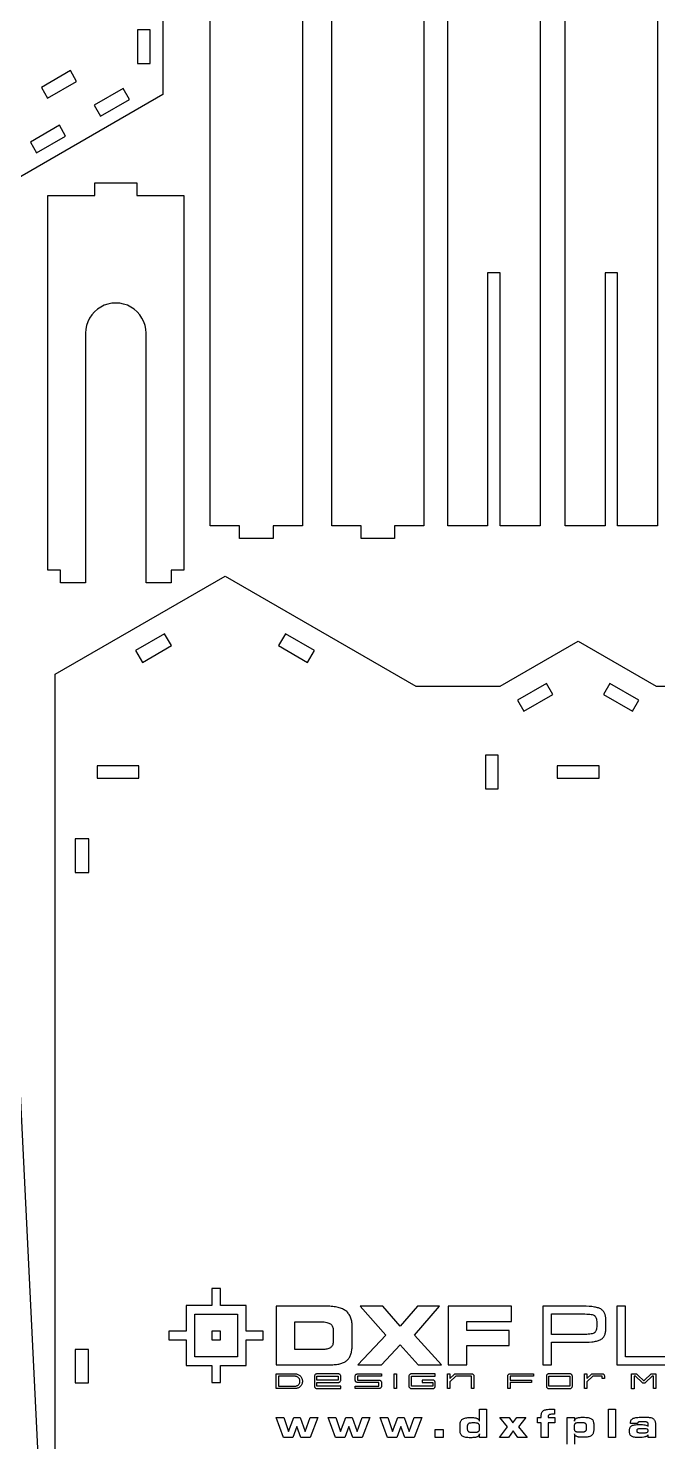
# Model space of a CAD drawing. Extents: x 11 to 1289, y 22 to 1085.
# Drawn here: x 947.3 to 1097.6, y 407.1 to 744.8 of the extents above; entities that cross this region are included whole.
import ezdxf

# ---------------------------------------------------------------- set-up
doc = ezdxf.new("R2010")
doc.units = 0
doc.layers.add('LAYER_1', color=62, linetype='CONTINUOUS')

msp = doc.modelspace()

# ---------------------------------------------------------------- linework, layer by layer
at = {"layer": 'LAYER_1'}
for points in [[(1003.22, 1084.63), (1012.74, 1084.63), (1012.74, 625.89), (1005.72, 625.89), (1005.72, 622.89), (997.72, 622.89), (997.72, 625.89), (990.7, 625.89), (990.7, 1084.63), (1000.22, 1084.63), (1000.22, 1078.83), (1003.22, 1078.83)], [(1003.22, 1084.63), (1012.74, 1084.63), (1012.74, 625.89), (1005.72, 625.89), (1005.72, 622.89), (997.72, 622.89), (997.72, 625.89), (990.7, 625.89), (990.7, 1084.63), (1000.22, 1084.63), (1000.22, 1078.83), (1003.22, 1078.83)], [(1032.25, 1084.63), (1041.77, 1084.63), (1041.77, 625.89), (1034.75, 625.89), (1034.75, 622.89), (1026.75, 622.89), (1026.75, 625.89), (1019.74, 625.89), (1019.74, 1084.63), (1029.25, 1084.63), (1029.25, 1078.83), (1032.25, 1078.83)], [(1032.25, 1084.63), (1041.77, 1084.63), (1041.77, 625.89), (1034.75, 625.89), (1034.75, 622.89), (1026.75, 622.89), (1026.75, 625.89), (1019.74, 625.89), (1019.74, 1084.63), (1029.25, 1084.63), (1029.25, 1078.83), (1032.25, 1078.83)], [(1056.99, 1078.83), (1059.99, 1078.83), (1059.99, 1084.63), (1069.51, 1084.63), (1069.51, 625.89), (1059.99, 625.89), (1059.99, 686.37), (1056.99, 686.37), (1056.99, 625.89), (1047.47, 625.89), (1047.47, 1084.63), (1056.99, 1084.63)], [(1097.54, 625.89), (1088.02, 625.89), (1088.02, 686.37), (1085.03, 686.37), (1085.03, 625.89), (1075.51, 625.89), (1075.51, 1084.63), (1085.03, 1084.63), (1085.03, 1078.83), (1088.02, 1078.83), (1088.02, 1084.63), (1097.54, 1084.63)], [(973.38, 736.38), (976.38, 736.38), (976.38, 744.38), (973.38, 744.38)], [(958.81, 732.05), (957.31, 734.65), (950.38, 730.65), (951.88, 728.05)], [(969.92, 730.38), (962.99, 726.38), (964.49, 723.78), (971.42, 727.78)], [(954.69, 721.59), (947.76, 717.59), (949.26, 714.99), (956.19, 718.99)], [(975.39, 612.31), (975.39, 671.91), (975.33, 672.85), (975.14, 673.78), (974.84, 674.67), (974.42, 675.52), (973.9, 676.3), (973.28, 677.01), (972.57, 677.64), (971.78, 678.16), (970.93, 678.58), (970.04, 678.88), (969.11, 679.07), (968.17, 679.13), (967.23, 679.07), (966.3, 678.88), (965.41, 678.58), (964.56, 678.16), (963.78, 677.64), (963.07, 677.01), (962.44, 676.3), (961.92, 675.52), (961.5, 674.67), (961.2, 673.78), (961.01, 672.85), (960.95, 671.91), (960.95, 612.31), (954.95, 612.31), (954.95, 615.31), (951.95, 615.31), (951.95, 704.84), (963.17, 704.84), (963.17, 707.84), (973.17, 707.84), (973.17, 704.84), (984.4, 704.84), (984.4, 615.31), (981.39, 615.31), (981.39, 612.31)], [(1203.49, 543.67), (1182.45, 531.51), (1182.45, 318.69), (1203.49, 306.54), (1203.5, 259.73), (1162.95, 236.32), (1117.4, 262.6), (1097.21, 262.6), (1078.6, 251.85), (1059.98, 262.6), (1039.8, 262.6), (994.25, 236.32), (953.7, 259.73), (953.7, 590.48), (994.25, 613.89), (1039.8, 587.61), (1059.98, 587.61), (1078.6, 598.35), (1097.21, 587.61), (1117.4, 587.61), (1162.95, 613.89), (1203.5, 590.48)], [(974.51, 593.27), (981.44, 597.27), (979.81, 600.07), (972.88, 596.08)], [(1015.6, 596.08), (1008.67, 600.07), (1007.05, 597.27), (1013.98, 593.26)], [(1065.59, 581.61), (1072.52, 585.61), (1071.02, 588.21), (1064.09, 584.21)], [(1086.17, 588.21), (1084.67, 585.61), (1091.6, 581.61), (1093.1, 584.21)], [(1056.51, 571.08), (1056.51, 563.08), (1059.51, 563.08), (1059.51, 571.08)], [(963.7, 565.58), (973.7, 565.58), (973.7, 568.58), (963.7, 568.58)], [(1073.6, 568.58), (1073.6, 565.58), (1083.6, 565.58), (1083.6, 568.58)], [(961.7, 543.08), (961.7, 551.08), (958.45, 551.08), (958.45, 543.08)], [(918.1, 524.45), (943.65, 524.45), (949.66, 402.18), (934.87, 402.18), (934.87, 399.18), (926.87, 399.18), (926.87, 402.18), (912.08, 402.18)], [(984.96, 439.61), (984.96, 433.47), (980.87, 433.47), (980.87, 431.43), (984.96, 431.43), (984.96, 425.29), (991.11, 425.29), (991.11, 421.2), (993.14, 421.2), (993.14, 425.29), (999.29, 425.29), (999.29, 431.43), (1003.38, 431.43), (1003.38, 433.47), (999.29, 433.47), (999.29, 439.61), (993.14, 439.61), (993.14, 443.71), (991.11, 443.71), (991.11, 439.61)], [(1018.51, 439.44), (1006.45, 439.44), (1006.45, 425.46), (1019.72, 425.46), (1020.03, 425.47), (1020.34, 425.48), (1020.62, 425.5), (1020.9, 425.53), (1021.17, 425.57), (1021.42, 425.62), (1021.67, 425.67), (1021.91, 425.74), (1022.14, 425.81), (1022.35, 425.89), (1022.56, 425.98), (1022.76, 426.08), (1022.94, 426.19), (1023.11, 426.3), (1023.28, 426.43), (1023.43, 426.56), (1023.57, 426.7), (1023.71, 426.85), (1023.83, 427.01), (1023.95, 427.19), (1024.05, 427.37), (1024.15, 427.56), (1024.24, 427.76), (1024.32, 427.97), (1024.39, 428.19), (1024.44, 428.42), (1024.49, 428.66), (1024.53, 428.91), (1024.57, 429.17), (1024.6, 429.44), (1024.61, 429.72), (1024.61, 430.01), (1024.61, 434.69), (1024.61, 434.99), (1024.59, 435.29), (1024.56, 435.57), (1024.52, 435.84), (1024.47, 436.1), (1024.41, 436.35), (1024.34, 436.59), (1024.24, 436.83), (1024.15, 437.05), (1024.04, 437.26), (1023.92, 437.46), (1023.78, 437.64), (1023.65, 437.82), (1023.49, 437.99), (1023.32, 438.15), (1023.15, 438.3), (1022.96, 438.44), (1022.75, 438.57), (1022.53, 438.69), (1022.3, 438.8), (1022.06, 438.9), (1021.81, 438.99), (1021.54, 439.08), (1021.25, 439.15), (1020.95, 439.22), (1020.65, 439.28), (1020.32, 439.33), (1019.99, 439.37), (1019.64, 439.4), (1019.27, 439.42), (1018.89, 439.43)], [(1026, 425.46), (1031.65, 425.46), (1036.06, 430.24), (1040.4, 425.46), (1046, 425.46), (1039.5, 432.56), (1045.48, 439.44), (1040.22, 439.44), (1036.06, 434.69), (1031.94, 439.44), (1026.5, 439.44), (1032.66, 432.56)], [(1062.71, 435.76), (1062.71, 439.44), (1047.54, 439.44), (1047.54, 425.46), (1052.03, 425.46), (1052.03, 430.03), (1062.09, 430.03), (1062.09, 433.67), (1052.03, 433.67), (1052.03, 435.76)], [(1072.21, 425.46), (1072.21, 430.83), (1079.75, 430.83), (1080.53, 430.84), (1081.25, 430.88), (1081.91, 430.93), (1082.2, 430.97), (1082.49, 431.01), (1082.75, 431.06), (1083.01, 431.11), (1083.24, 431.17), (1083.44, 431.24), (1083.64, 431.31), (1083.83, 431.39), (1083.99, 431.47), (1084.13, 431.56), (1084.27, 431.65), (1084.39, 431.76), (1084.51, 431.87), (1084.61, 432), (1084.72, 432.13), (1084.8, 432.27), (1084.89, 432.43), (1084.96, 432.59), (1085.02, 432.76), (1085.08, 432.94), (1085.13, 433.13), (1085.17, 433.33), (1085.2, 433.54), (1085.22, 433.76), (1085.23, 433.99), (1085.23, 434.23), (1085.23, 436.02), (1085.23, 436.26), (1085.22, 436.49), (1085.2, 436.71), (1085.17, 436.91), (1085.13, 437.11), (1085.08, 437.31), (1085.02, 437.49), (1084.96, 437.66), (1084.89, 437.82), (1084.8, 437.98), (1084.71, 438.12), (1084.61, 438.25), (1084.51, 438.38), (1084.38, 438.49), (1084.26, 438.6), (1084.13, 438.7), (1083.99, 438.79), (1083.82, 438.87), (1083.64, 438.95), (1083.44, 439.02), (1083.22, 439.09), (1082.99, 439.15), (1082.75, 439.21), (1082.48, 439.25), (1082.2, 439.3), (1081.9, 439.34), (1081.58, 439.37), (1081.25, 439.39), (1080.53, 439.43), (1079.75, 439.44), (1070.15, 439.44), (1070.15, 425.46)], [(1087.86, 425.46), (1100.44, 425.46), (1100.44, 427.33), (1089.93, 427.33), (1089.93, 439.44), (1087.86, 439.44)], [(987.01, 437.57), (997.24, 437.57), (997.24, 427.34), (987.01, 427.34)], [(1017.24, 435.72), (1017.61, 435.71), (1017.94, 435.68), (1018.26, 435.64), (1018.55, 435.59), (1018.81, 435.51), (1019.04, 435.43), (1019.25, 435.32), (1019.44, 435.2), (1019.59, 435.06), (1019.73, 434.9), (1019.84, 434.73), (1019.95, 434.54), (1020.02, 434.33), (1020.07, 434.1), (1020.11, 433.85), (1020.12, 433.59), (1020.12, 431.19), (1020.11, 430.93), (1020.08, 430.68), (1020.03, 430.46), (1019.98, 430.25), (1019.9, 430.07), (1019.8, 429.9), (1019.69, 429.75), (1019.56, 429.62), (1019.41, 429.5), (1019.24, 429.4), (1019.05, 429.32), (1018.83, 429.25), (1018.6, 429.2), (1018.34, 429.16), (1018.06, 429.13), (1017.77, 429.13), (1010.94, 429.13), (1010.94, 435.72)], [(1072.21, 432.72), (1072.21, 437.59), (1080.23, 437.59), (1080.64, 437.58), (1081.03, 437.56), (1081.38, 437.53), (1081.68, 437.49), (1081.95, 437.43), (1082.18, 437.37), (1082.37, 437.29), (1082.45, 437.24), (1082.51, 437.19), (1082.59, 437.14), (1082.64, 437.08), (1082.7, 437.01), (1082.75, 436.94), (1082.84, 436.77), (1082.92, 436.57), (1082.97, 436.34), (1083.02, 436.09), (1083.05, 435.8), (1083.05, 435.49), (1083.05, 434.84), (1083.05, 434.52), (1083.02, 434.23), (1082.97, 433.97), (1082.92, 433.74), (1082.84, 433.54), (1082.75, 433.37), (1082.7, 433.29), (1082.64, 433.23), (1082.59, 433.16), (1082.51, 433.11), (1082.45, 433.06), (1082.37, 433.02), (1082.17, 432.94), (1081.95, 432.87), (1081.68, 432.82), (1081.38, 432.77), (1081.03, 432.74), (1080.64, 432.72), (1080.23, 432.72)], [(991.11, 433.47), (991.11, 431.43), (993.14, 431.43), (993.14, 433.47)], [(958.43, 421.1), (961.67, 421.1), (961.67, 429.1), (958.43, 429.1)], [(1006.45, 423.28), (1010.93, 423.28), (1010.93, 423.28), (1011.12, 423.27), (1011.3, 423.25), (1011.48, 423.2), (1011.64, 423.14), (1011.8, 423.07), (1011.96, 422.98), (1012.09, 422.88), (1012.22, 422.77), (1012.34, 422.64), (1012.45, 422.5), (1012.54, 422.36), (1012.62, 422.2), (1012.68, 422.04), (1012.72, 421.87), (1012.75, 421.7), (1012.76, 421.52), (1012.75, 421.34), (1012.72, 421.16), (1012.68, 420.99), (1012.62, 420.83), (1012.54, 420.68), (1012.45, 420.53), (1012.34, 420.4), (1012.22, 420.27), (1012.09, 420.16), (1011.96, 420.06), (1011.8, 419.97), (1011.64, 419.89), (1011.48, 419.83), (1011.3, 419.79), (1011.12, 419.76), (1010.93, 419.75), (1010.93, 419.75), (1006.45, 419.75)], [(1010.93, 422.7), (1007.03, 422.7), (1007.03, 420.33), (1010.93, 420.33), (1011.06, 420.34), (1011.18, 420.36), (1011.3, 420.39), (1011.41, 420.43), (1011.52, 420.48), (1011.62, 420.53), (1011.72, 420.6), (1011.8, 420.68), (1011.88, 420.76), (1011.95, 420.86), (1012.01, 420.95), (1012.06, 421.06), (1012.1, 421.17), (1012.13, 421.28), (1012.16, 421.4), (1012.16, 421.52), (1012.16, 421.64), (1012.13, 421.76), (1012.1, 421.87), (1012.06, 421.98), (1012.01, 422.08), (1011.95, 422.18), (1011.88, 422.27), (1011.8, 422.36), (1011.72, 422.43), (1011.62, 422.5), (1011.52, 422.56), (1011.41, 422.61), (1011.3, 422.65), (1011.18, 422.68), (1011.06, 422.7)], [(1015.63, 420.33), (1015.64, 420.22), (1015.68, 420.11), (1015.74, 420.01), (1015.8, 419.92), (1015.9, 419.85), (1015.99, 419.8), (1016.09, 419.76), (1016.22, 419.75), (1021.89, 419.75), (1021.89, 420.33), (1016.22, 420.33), (1016.22, 421.23), (1021.31, 421.23), (1021.31, 421.23), (1021.43, 421.24), (1021.54, 421.27), (1021.63, 421.33), (1021.72, 421.4), (1021.79, 421.48), (1021.85, 421.58), (1021.88, 421.69), (1021.89, 421.81), (1021.89, 422.7), (1021.88, 422.82), (1021.85, 422.93), (1021.79, 423.03), (1021.72, 423.11), (1021.63, 423.18), (1021.54, 423.24), (1021.43, 423.27), (1021.31, 423.28), (1016.22, 423.28), (1016.09, 423.27), (1015.99, 423.24), (1015.9, 423.18), (1015.8, 423.11), (1015.74, 423.03), (1015.68, 422.93), (1015.64, 422.82), (1015.63, 422.7)], [(1021.31, 422.7), (1021.31, 421.81), (1016.22, 421.81), (1016.22, 422.7)], [(1025.35, 422.7), (1025.36, 422.82), (1025.4, 422.93), (1025.45, 423.03), (1025.53, 423.11), (1025.61, 423.18), (1025.7, 423.24), (1025.82, 423.27), (1025.93, 423.28), (1031.6, 423.28), (1031.6, 422.7), (1025.93, 422.7), (1025.93, 421.81), (1031.02, 421.81), (1031.15, 421.8), (1031.25, 421.76), (1031.36, 421.71), (1031.44, 421.64), (1031.51, 421.55), (1031.57, 421.45), (1031.6, 421.34), (1031.61, 421.23), (1031.61, 420.33), (1031.6, 420.22), (1031.57, 420.11), (1031.51, 420.01), (1031.44, 419.92), (1031.36, 419.85), (1031.25, 419.8), (1031.15, 419.76), (1031.02, 419.75), (1025.35, 419.75), (1025.35, 420.33), (1031.02, 420.33), (1031.02, 421.23), (1025.93, 421.23), (1025.93, 421.23), (1025.82, 421.24), (1025.7, 421.27), (1025.61, 421.33), (1025.53, 421.4), (1025.45, 421.48), (1025.4, 421.58), (1025.36, 421.69), (1025.35, 421.81)], [(1034.63, 423.28), (1035.2, 423.28), (1035.2, 419.75), (1034.63, 419.75)], [(1038.18, 420.33), (1038.19, 420.22), (1038.23, 420.11), (1038.28, 420.01), (1038.36, 419.92), (1038.44, 419.85), (1038.53, 419.8), (1038.65, 419.76), (1038.76, 419.75), (1038.78, 419.75), (1043.86, 419.75), (1043.87, 419.75), (1044, 419.76), (1044.1, 419.8), (1044.2, 419.85), (1044.29, 419.92), (1044.35, 420.01), (1044.41, 420.11), (1044.45, 420.22), (1044.46, 420.33), (1044.46, 421.23), (1044.45, 421.34), (1044.41, 421.45), (1044.35, 421.55), (1044.29, 421.64), (1044.2, 421.71), (1044.1, 421.76), (1044, 421.8), (1043.87, 421.81), (1041.33, 421.81), (1041.33, 421.23), (1043.87, 421.23), (1043.87, 420.33), (1038.76, 420.33), (1038.76, 422.7), (1044.46, 422.7), (1044.46, 423.28), (1038.76, 423.28), (1038.65, 423.27), (1038.53, 423.24), (1038.44, 423.18), (1038.36, 423.11), (1038.28, 423.03), (1038.23, 422.93), (1038.19, 422.82), (1038.18, 422.7)], [(1049.36, 422.72), (1047.97, 421.34), (1047.97, 419.75), (1047.39, 419.75), (1047.39, 423.28), (1047.97, 423.28), (1047.97, 422.16), (1048.96, 423.15), (1049.03, 423.21), (1049.12, 423.26), (1049.23, 423.29), (1049.38, 423.3), (1053.13, 423.3), (1053.25, 423.29), (1053.36, 423.26), (1053.46, 423.2), (1053.55, 423.13), (1053.62, 423.05), (1053.67, 422.95), (1053.7, 422.84), (1053.71, 422.72), (1053.71, 419.77), (1053.13, 419.77), (1053.13, 422.72)], [(1061.78, 422.72), (1061.79, 422.84), (1061.82, 422.95), (1061.87, 423.05), (1061.94, 423.13), (1062.03, 423.2), (1062.13, 423.26), (1062.24, 423.29), (1062.35, 423.3), (1067.96, 423.3), (1067.96, 422.72), (1062.35, 422.72), (1062.35, 421.8), (1067.43, 421.8), (1067.43, 421.22), (1062.35, 421.22), (1062.35, 419.77), (1061.78, 419.77)], [(1077.22, 422.72), (1077.21, 422.84), (1077.17, 422.94), (1077.11, 423.04), (1077.04, 423.12), (1076.96, 423.19), (1076.86, 423.24), (1076.75, 423.27), (1076.63, 423.28), (1071.59, 423.28), (1071.47, 423.27), (1071.37, 423.24), (1071.27, 423.19), (1071.18, 423.12), (1071.12, 423.04), (1071.05, 422.94), (1071.02, 422.84), (1071.01, 422.72), (1071.01, 420.33), (1071.02, 420.22), (1071.05, 420.11), (1071.11, 420.01), (1071.18, 419.92), (1071.26, 419.85), (1071.36, 419.8), (1071.47, 419.76), (1071.59, 419.75), (1076.63, 419.75), (1076.76, 419.76), (1076.86, 419.8), (1076.96, 419.85), (1077.05, 419.92), (1077.11, 420.01), (1077.18, 420.11), (1077.21, 420.22), (1077.22, 420.33)], [(1071.59, 420.33), (1071.59, 422.7), (1076.63, 422.7), (1076.63, 420.33)], [(1082.37, 422.72), (1082.08, 422.72), (1080.7, 421.34), (1080.7, 419.75), (1080.12, 419.75), (1080.12, 423.28), (1080.7, 423.28), (1080.7, 422.16), (1081.68, 423.15), (1081.76, 423.21), (1081.85, 423.26), (1081.96, 423.29), (1082.1, 423.3), (1084.32, 423.3), (1084.44, 423.29), (1084.54, 423.26), (1084.65, 423.2), (1084.73, 423.13), (1084.8, 423.05), (1084.85, 422.95), (1084.89, 422.84), (1084.9, 422.72), (1084.9, 422.16), (1084.32, 422.16), (1084.32, 422.72)], [(1092.54, 423.26), (1093.11, 422.72), (1093.12, 422.72), (1093.12, 422.71), (1094.12, 421.77), (1094.2, 421.69), (1094.25, 421.67), (1094.28, 421.66), (1094.32, 421.67), (1094.35, 421.69), (1094.44, 421.76), (1096.02, 423.26), (1096.02, 423.28), (1097.19, 423.28), (1097.19, 419.75), (1096.61, 419.75), (1096.61, 422.72), (1096.29, 422.72), (1094.7, 421.21), (1094.6, 421.13), (1094.5, 421.08), (1094.39, 421.05), (1094.29, 421.04), (1094.17, 421.05), (1094.07, 421.08), (1093.96, 421.13), (1093.87, 421.21), (1092.29, 422.7), (1091.96, 422.7), (1091.96, 419.73), (1091.38, 419.73), (1091.38, 423.26)], [(1008.25, 408.11), (1006.45, 412.85), (1008.33, 412.85), (1009.45, 409.49), (1010.68, 412.85), (1012.21, 412.85), (1013.41, 409.49), (1014.6, 412.85), (1016.42, 412.85), (1014.58, 408.11), (1012.36, 408.11), (1011.42, 410.74), (1010.44, 408.11)], [(1020.67, 408.11), (1018.86, 412.85), (1020.74, 412.85), (1021.86, 409.49), (1023.09, 412.85), (1024.63, 412.85), (1025.82, 409.49), (1027.02, 412.85), (1028.84, 412.85), (1026.99, 408.11), (1024.77, 408.11), (1023.85, 410.74), (1022.86, 408.11)], [(1033.08, 408.11), (1031.28, 412.85), (1033.16, 412.85), (1034.28, 409.49), (1035.51, 412.85), (1037.05, 412.85), (1038.24, 409.49), (1039.44, 412.85), (1041.25, 412.85), (1039.41, 408.11), (1037.2, 408.11), (1036.27, 410.74), (1035.27, 408.11)], [(1055.03, 411.97), (1055.03, 414.81), (1056.73, 414.81), (1056.73, 408.11), (1055.03, 408.11), (1055.03, 408.95), (1055.01, 408.83), (1054.98, 408.72), (1054.92, 408.62), (1054.87, 408.52), (1054.8, 408.44), (1054.72, 408.36), (1054.61, 408.3), (1054.5, 408.24), (1054.37, 408.19), (1054.22, 408.14), (1054.06, 408.11), (1053.87, 408.08), (1053.66, 408.05), (1053.43, 408.04), (1053.18, 408.03), (1052.92, 408.02), (1052.58, 408.03), (1052.28, 408.05), (1052, 408.07), (1051.74, 408.11), (1051.51, 408.16), (1051.31, 408.23), (1051.13, 408.3), (1050.98, 408.38), (1050.85, 408.48), (1050.74, 408.6), (1050.64, 408.73), (1050.56, 408.87), (1050.5, 409.03), (1050.45, 409.21), (1050.42, 409.4), (1050.42, 409.61), (1050.42, 411.18), (1050.42, 411.4), (1050.45, 411.6), (1050.5, 411.79), (1050.56, 411.96), (1050.64, 412.11), (1050.74, 412.25), (1050.85, 412.37), (1050.98, 412.47), (1051.13, 412.56), (1051.31, 412.63), (1051.51, 412.7), (1051.74, 412.75), (1051.99, 412.79), (1052.26, 412.82), (1052.56, 412.84), (1052.89, 412.85), (1053.38, 412.84), (1053.6, 412.82), (1053.81, 412.8), (1053.98, 412.77), (1054.15, 412.74), (1054.3, 412.7), (1054.42, 412.65), (1054.53, 412.59), (1054.63, 412.53), (1054.73, 412.46), (1054.81, 412.38), (1054.88, 412.29), (1054.94, 412.19), (1054.99, 412.09)], [(1061.97, 408.11), (1059.8, 408.11), (1061.73, 410.6), (1059.87, 412.85), (1062.13, 412.85), (1063.04, 411.61), (1063.95, 412.85), (1066.14, 412.85), (1064.39, 410.65), (1066.46, 408.11), (1064.23, 408.11), (1063.07, 409.67)], [(1071.46, 408.11), (1069.74, 408.11), (1069.74, 411.56), (1068.91, 411.56), (1068.91, 412.85), (1069.74, 412.85), (1069.74, 413), (1069.75, 413.24), (1069.77, 413.46), (1069.81, 413.67), (1069.86, 413.85), (1069.93, 414.02), (1070.01, 414.17), (1070.1, 414.3), (1070.21, 414.41), (1070.34, 414.5), (1070.49, 414.58), (1070.66, 414.65), (1070.86, 414.71), (1071.06, 414.75), (1071.3, 414.79), (1071.57, 414.81), (1071.85, 414.81), (1072.93, 414.81), (1072.93, 413.63), (1072.88, 413.63), (1072.48, 413.65), (1072.22, 413.64), (1072, 413.61), (1071.83, 413.57), (1071.75, 413.54), (1071.68, 413.5), (1071.63, 413.46), (1071.58, 413.41), (1071.55, 413.36), (1071.5, 413.3), (1071.48, 413.24), (1071.46, 413.16), (1071.45, 413.09), (1071.45, 413), (1071.45, 412.91), (1071.46, 412.85), (1073.03, 412.85), (1073.03, 411.56), (1071.46, 411.56)], [(1087.54, 408.11), (1085.83, 408.11), (1085.83, 414.81), (1087.54, 414.81)], [(1097.06, 408.11), (1095.34, 408.11), (1095.34, 408.68), (1095.28, 408.6), (1095.2, 408.52), (1095.11, 408.46), (1095.02, 408.39), (1094.91, 408.33), (1094.8, 408.28), (1094.67, 408.24), (1094.55, 408.2), (1094.26, 408.13), (1093.92, 408.08), (1093.55, 408.05), (1093.13, 408.04), (1092.81, 408.05), (1092.53, 408.06), (1092.27, 408.09), (1092.03, 408.13), (1091.82, 408.18), (1091.63, 408.24), (1091.48, 408.31), (1091.34, 408.39), (1091.23, 408.48), (1091.13, 408.59), (1091.05, 408.72), (1090.98, 408.87), (1090.92, 409.03), (1090.88, 409.21), (1090.86, 409.41), (1090.85, 409.63), (1090.86, 409.84), (1090.88, 410.04), (1090.92, 410.21), (1090.98, 410.38), (1091.05, 410.52), (1091.13, 410.65), (1091.24, 410.76), (1091.35, 410.85), (1091.5, 410.93), (1091.67, 411), (1091.85, 411.06), (1092.08, 411.1), (1092.33, 411.14), (1092.61, 411.17), (1092.92, 411.18), (1093.25, 411.19), (1093.63, 411.18), (1093.97, 411.16), (1094.28, 411.13), (1094.55, 411.09), (1094.79, 411.03), (1095, 410.96), (1095.19, 410.88), (1095.34, 410.78), (1095.34, 411.29), (1095.33, 411.41), (1095.3, 411.51), (1095.25, 411.6), (1095.18, 411.67), (1095.08, 411.73), (1094.97, 411.77), (1094.83, 411.8), (1094.68, 411.81), (1093.29, 411.81), (1093.17, 411.8), (1093.07, 411.78), (1092.98, 411.76), (1092.91, 411.72), (1092.86, 411.67), (1092.83, 411.61), (1092.79, 411.53), (1092.79, 411.45), (1091.08, 411.45), (1091.08, 411.5), (1091.08, 411.68), (1091.11, 411.85), (1091.15, 412.01), (1091.22, 412.15), (1091.29, 412.27), (1091.39, 412.39), (1091.5, 412.49), (1091.63, 412.58), (1091.78, 412.66), (1091.96, 412.73), (1092.16, 412.78), (1092.38, 412.83), (1092.62, 412.87), (1092.88, 412.89), (1093.17, 412.91), (1093.48, 412.91), (1095.16, 412.91), (1095.38, 412.91), (1095.6, 412.89), (1095.81, 412.86), (1096, 412.82), (1096.17, 412.76), (1096.33, 412.7), (1096.46, 412.62), (1096.59, 412.53), (1096.7, 412.43), (1096.8, 412.31), (1096.87, 412.18), (1096.94, 412.04), (1096.98, 411.89), (1097.02, 411.72), (1097.05, 411.54), (1097.06, 411.35)], [(1046.33, 408.11), (1044.43, 408.11), (1044.43, 410.01), (1046.33, 410.01)], [(1053.97, 409.33), (1054.25, 409.34), (1054.48, 409.38), (1054.58, 409.4), (1054.66, 409.44), (1054.75, 409.47), (1054.81, 409.52), (1054.87, 409.57), (1054.91, 409.62), (1054.96, 409.69), (1055, 409.76), (1055.02, 409.84), (1055.04, 409.93), (1055.05, 410.03), (1055.06, 410.13), (1055.06, 410.7), (1055.05, 410.81), (1055.04, 410.92), (1055.02, 411.01), (1055, 411.1), (1054.97, 411.18), (1054.92, 411.25), (1054.87, 411.31), (1054.82, 411.36), (1054.76, 411.4), (1054.68, 411.44), (1054.59, 411.47), (1054.5, 411.49), (1054.38, 411.51), (1054.26, 411.53), (1053.97, 411.54), (1053.2, 411.54), (1052.93, 411.53), (1052.81, 411.51), (1052.71, 411.49), (1052.61, 411.46), (1052.52, 411.43), (1052.44, 411.39), (1052.38, 411.35), (1052.31, 411.3), (1052.26, 411.24), (1052.22, 411.17), (1052.19, 411.1), (1052.16, 411.02), (1052.14, 410.93), (1052.12, 410.83), (1052.12, 410.73), (1052.12, 410.14), (1052.12, 410.03), (1052.14, 409.94), (1052.16, 409.85), (1052.19, 409.76), (1052.22, 409.69), (1052.26, 409.63), (1052.31, 409.57), (1052.37, 409.52), (1052.43, 409.47), (1052.51, 409.44), (1052.59, 409.4), (1052.7, 409.38), (1052.8, 409.36), (1052.93, 409.34), (1053.2, 409.33)], [(1078.75, 411.6), (1078.48, 411.59), (1078.25, 411.56), (1078.15, 411.53), (1078.06, 411.5), (1077.99, 411.46), (1077.92, 411.42), (1077.87, 411.37), (1077.81, 411.32), (1077.77, 411.25), (1077.74, 411.18), (1077.71, 411.1), (1077.69, 411.01), (1077.68, 410.91), (1077.68, 410.81), (1077.68, 410.24), (1077.68, 410.12), (1077.69, 410.02), (1077.71, 409.92), (1077.73, 409.84), (1077.76, 409.76), (1077.8, 409.69), (1077.85, 409.63), (1077.91, 409.58), (1077.97, 409.54), (1078.04, 409.51), (1078.14, 409.48), (1078.23, 409.45), (1078.47, 409.42), (1078.75, 409.41), (1079.53, 409.41), (1079.8, 409.42), (1079.92, 409.43), (1080.03, 409.45), (1080.12, 409.48), (1080.22, 409.51), (1080.29, 409.55), (1080.36, 409.59), (1080.41, 409.64), (1080.47, 409.7), (1080.51, 409.76), (1080.54, 409.84), (1080.57, 409.92), (1080.59, 410.01), (1080.6, 410.1), (1080.6, 410.21), (1080.6, 410.8), (1080.6, 410.91), (1080.59, 411), (1080.57, 411.09), (1080.55, 411.17), (1080.51, 411.25), (1080.47, 411.31), (1080.42, 411.37), (1080.36, 411.42), (1080.3, 411.46), (1080.23, 411.5), (1080.13, 411.53), (1080.04, 411.56), (1079.92, 411.58), (1079.81, 411.59), (1079.53, 411.6)], [(1094.48, 410.15), (1093.43, 410.15), (1093.22, 410.15), (1093.03, 410.13), (1092.89, 410.09), (1092.77, 410.04), (1092.73, 410.01), (1092.7, 409.98), (1092.66, 409.94), (1092.64, 409.89), (1092.61, 409.79), (1092.59, 409.66), (1092.6, 409.55), (1092.64, 409.45), (1092.69, 409.37), (1092.76, 409.31), (1092.87, 409.27), (1093.01, 409.24), (1093.2, 409.22), (1093.43, 409.21), (1094.48, 409.21), (1094.7, 409.22), (1094.87, 409.24), (1095.02, 409.28), (1095.13, 409.32), (1095.19, 409.35), (1095.22, 409.39), (1095.25, 409.43), (1095.28, 409.47), (1095.31, 409.58), (1095.33, 409.7), (1095.32, 409.82), (1095.28, 409.92), (1095.26, 409.96), (1095.23, 410), (1095.2, 410.03), (1095.16, 410.06), (1095.05, 410.1), (1094.89, 410.13), (1094.71, 410.15)]]:
    msp.add_lwpolyline(points, close=True, dxfattribs=at)
for points in [[(944.3, 1073.63), (979.38, 1053.38), (979.38, 1012.87), (954.81, 998.68), (954.81, 944.82), (973.8, 944.82), (973.8, 837.47), (954.81, 837.47), (954.81, 783.62), (979.38, 769.43), (979.38, 728.92), (944.3, 708.66)], [(1076, 406.5), (1076, 412.85), (1077.7, 412.85), (1077.7, 411.98), (1077.72, 412.1), (1077.75, 412.21), (1077.8, 412.32), (1077.85, 412.41), (1077.93, 412.5), (1078.02, 412.57), (1078.12, 412.64), (1078.23, 412.7), (1078.36, 412.75), (1078.5, 412.79), (1078.68, 412.83), (1078.87, 412.86), (1079.08, 412.88), (1079.3, 412.9), (1079.82, 412.91), (1080.14, 412.91), (1080.46, 412.89), (1080.73, 412.86), (1080.99, 412.82), (1081.22, 412.77), (1081.42, 412.71), (1081.6, 412.64), (1081.75, 412.55), (1081.89, 412.45), (1082, 412.34), (1082.1, 412.21), (1082.17, 412.07), (1082.23, 411.9), (1082.27, 411.73), (1082.31, 411.54), (1082.32, 411.33), (1082.32, 409.76), (1082.31, 409.55), (1082.27, 409.36), (1082.23, 409.18), (1082.17, 409.01), (1082.09, 408.86), (1081.98, 408.73), (1081.87, 408.61), (1081.73, 408.5), (1081.57, 408.41), (1081.39, 408.33), (1081.19, 408.27), (1080.97, 408.21), (1080.72, 408.17), (1080.45, 408.14), (1080.15, 408.12), (1079.84, 408.12), (1079.34, 408.13), (1079.11, 408.14), (1078.91, 408.16), (1078.72, 408.19), (1078.57, 408.22), (1078.42, 408.26), (1078.29, 408.3), (1078.19, 408.36), (1078.09, 408.42), (1077.99, 408.48), (1077.92, 408.56), (1077.84, 408.65), (1077.79, 408.74), (1077.74, 408.85), (1077.7, 408.96), (1077.7, 406.5)]]:
    msp.add_lwpolyline(points, dxfattribs=at)

doc.saveas('drawing.dxf')
